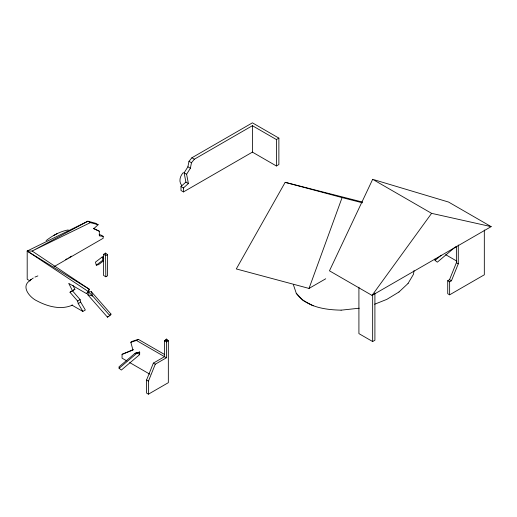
<?xml version="1.0" encoding="UTF-8"?>
<svg xmlns="http://www.w3.org/2000/svg" width="517" height="517" viewBox="0 0 517 517"><rect width="100%" height="100%" fill="white"/><g stroke="black" fill="none" stroke-linecap="round" stroke-linejoin="round"><path stroke-width="0.78" d="M166.429 339.708L168.335 340.806L166.429 341.905L164.522 340.806L166.429 339.708L166.474 339.062L168.335 340.806L168.335 382.677L148.444 394.161L146.537 393.062L146.537 380.06L153.381 363.102L164.522 356.672L164.522 340.806L166.474 339.062L166.429 357.77L155.287 364.201L148.444 381.158L148.444 394.161M414.039 270.585L413.445 274.353L408.049 283.452M70.002 292.254L72.477 290.819L80.116 299.634L80.697 302.122L85.331 309.993L82.849 311.421L78.222 303.55L77.64 301.062L70.002 292.254L72.432 290.703L68.729 283.348L86.507 293.611L88.304 291.788L91.373 291.73L111.026 314.129L109.895 315.635L107.478 317.186L87.819 294.787L89.208 289.19L32.151 251.042L27.194 251.042L27.194 279.29L29.986 280.899M187.904 166.817L188.989 161.317L191.897 157.775L252.412 122.839L278.876 138.117L278.876 164.535L276.395 165.97L252.412 152.121L183.47 191.923L180.995 190.495L180.995 186.514L185.907 182.087L184.123 172.833L187.904 166.817L190.379 168.245L186.605 174.261L188.388 183.516L183.47 187.949L183.47 191.923M190.379 168.245L191.464 162.752L194.373 159.21L252.412 125.702L276.395 139.545L278.876 138.117M362.372 202.044L285.171 182.333L236.301 268.943L309.024 288.428L342.092 197.591L362.43 202.806M484.319 229.975L484.319 274.798L449.635 294.819L447.728 293.721L447.728 280.718L449.531 279.678L456.375 262.72L456.375 246.208M447.728 280.718L449.635 281.817L451.438 280.776L458.282 263.819L458.282 244.948M86.507 293.611L88.239 291.491L89.208 289.19L27.194 251.042L87.89 221.205L95.651 223.286L98.133 224.714L93.732 228.727L99.342 231.254L99.342 235.849L103.18 236.359L103.18 238.279L53.955 266.701M372.667 179.321L329.465 270.824L372.046 295.407L491.15 226.64L448.569 202.057L372.667 179.321L431.598 213.347L491.15 226.64M103.633 257.111L102.198 257.001L95.458 262.119L96.291 265.169L103.025 260.045L103.801 258.636M372.046 295.407L431.598 213.347M107.478 317.186L108.234 316.178M183.238 172.672C180.052 175.961 178.455 181.577 181.7 185.383M398.982 291.976L408.081 283.452M119.097 368.278L137.38 352.853L139.655 352.025L139.635 354.63L121.346 370.056L119.097 368.278L118.988 366.87L135.021 353.344L139.655 352.025L139.635 354.63L137.38 352.853L135.021 353.344L137.27 353.285M455.613 246.751L437.33 262.177L435.081 260.394L441.175 255.256M103.452 260.93L98.553 264.652L96.291 265.169M46.11 240.631C52.592 235.539 60.062 231.435 68.231 229.923M31.117 279.542L30.038 280.304L31.705 279.135M29.572 280.847C20.596 286.98 30.238 297.895 37.146 300.965C47.732 306.587 61.252 310.245 72.671 305.017M32.196 278.792L33.262 278.043M109.817 314.905L111.026 314.129M72.477 290.819L74.907 289.274L72.891 285.261M68.8 257.854L71.501 256.148M103.568 254.332L105.558 253.097L107.542 254.642L107.542 275.774L105.823 276.769L103.568 275.471L103.568 254.332L105.823 255.631L107.542 254.642M399.008 291.989L386.858 299.356L374.657 304.222M72.432 290.703L74.907 289.274M77.64 301.062L80.116 299.634M78.222 303.55L80.697 302.122M126.93 360.969L122.057 358.158L122.057 354.339L132.959 350.074L130.82 342.267L132.727 341.162L138.356 339.365L164.374 354.384M130.82 342.267L136.449 340.464L138.356 339.365M122.057 354.339L133.412 349.544M309.024 288.428L325.736 278.773M358.914 287.187L358.914 333.614L372.654 341.543L374.903 340.244L374.903 293.023M53.348 235.642L55.209 234.66M56.127 234.175L57.613 233.393M65.678 259.515L67.1 258.765M90.365 222.633L32.151 251.042L87.89 221.205L90.365 222.633L98.133 224.714M34.936 277.093L37.87 275.916M359.244 308.21L341.104 310.168M341.11 310.148C325.012 309.845 306.491 307.137 296.235 293.281M99.167 234.724L100.705 234.925L103.18 236.359M87.819 294.787L92.659 295.995L109.895 315.635M285.171 182.333L342.092 197.591M93.357 228.243L99.342 231.254M103.523 257.621L102.198 257.001L103.025 260.045M313.205 305.825L302.994 300.416L296.267 293.275L293.456 284.899M445.699 254.7L456.834 261.13M456.375 262.72L458.282 263.819M449.531 279.678L451.438 280.776M191.897 157.775L194.373 159.21M188.989 161.317L191.464 162.752M184.123 172.833L186.605 174.261M185.907 182.087L188.388 183.516M180.995 186.514L183.47 187.949M136.449 340.464L166.429 357.77M71.85 305.075L82.849 311.421M153.381 363.102L155.287 364.201M129.715 362.579L149.904 374.237M146.537 380.06L148.444 381.158M27.194 251.042L88.239 291.491M88.737 292.784L88.304 291.788L92.659 295.995L91.373 291.73M105.558 253.097L105.823 276.769M434.965 258.991L435.081 260.394M449.635 281.817L449.635 294.819M372.654 294.322L372.654 341.543M276.395 139.545L276.395 165.97M252.412 125.702L252.412 152.121"/></g></svg>
